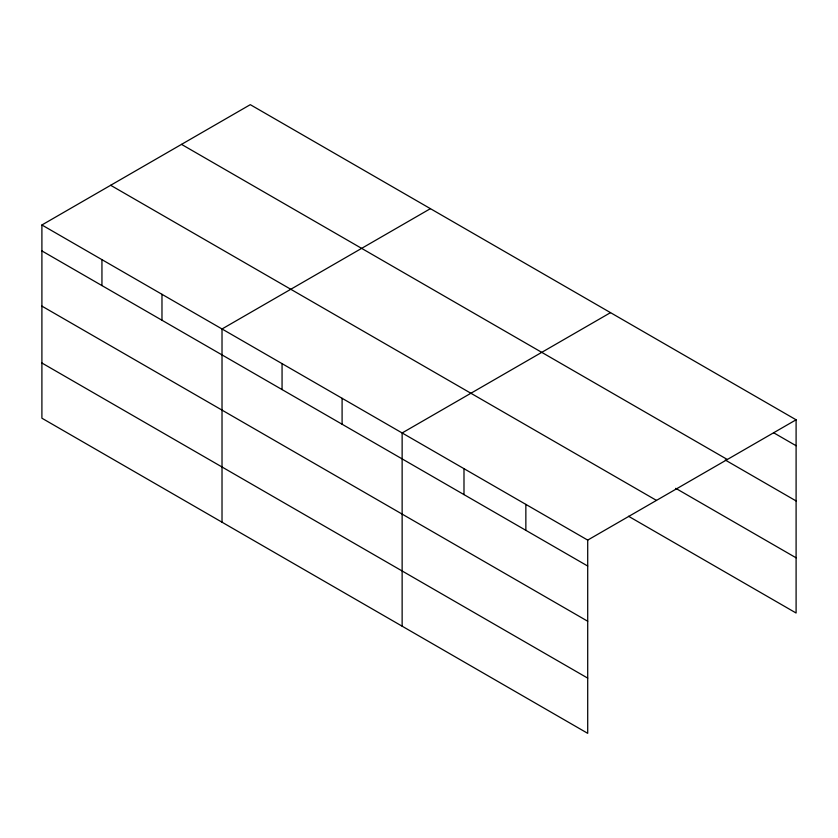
<?xml version="1.0" encoding="UTF-8"?>
<svg xmlns="http://www.w3.org/2000/svg" width="838" height="838" viewBox="0 0 838 838"><rect width="100%" height="100%" fill="white"/><g stroke="black" fill="none" stroke-linecap="round" stroke-linejoin="round"><path stroke-width="1.26" d="M628.521 516.26L796.1 613.018L796.1 419.796L250.29 104.666L41.9 224.982L41.9 418.204L587.71 733.334L587.71 540.101L41.9 224.982M430.407 208.662L222.018 328.978L222.018 522.2M610.525 312.647L402.135 432.963L402.135 626.185M587.71 540.101L796.1 419.796M773.61 432.743L796.1 445.732M181.521 144.377L727.332 459.496M725.247 460.02L796.1 500.935M675.753 488.334L796.1 557.815M110.668 185.282L656.479 500.401M41.9 250.918L587.71 566.038M41.9 306.121L587.71 621.241M41.9 363.001L587.71 678.12M525.855 504.392L525.855 530.328M463.99 468.672L463.99 494.609M342.093 398.301L342.093 424.238M282.06 363.64L282.06 389.576M161.975 294.306L161.975 320.252M101.943 259.644L101.943 285.58"/></g></svg>
